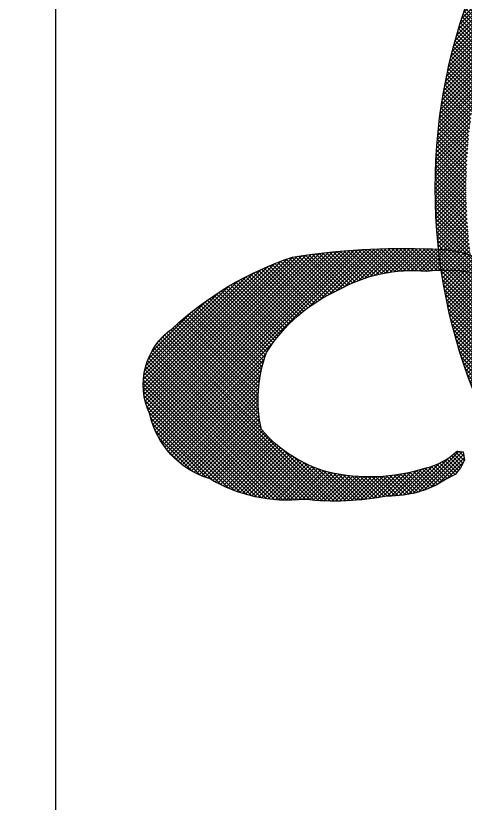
# Model space of a CAD drawing. Extents: x 2166032 to 5302137, y 581493 to 2416206.
# Drawn here: x 2944097 to 2944435, y 1074552 to 1075144 of the extents above; entities that cross this region are included whole.
import ezdxf

# ---------------------------------------------------------------- set-up
doc = ezdxf.new("R2010")
doc.units = 0
doc.header["$LTSCALE"] = 1000
doc.header["$MEASUREMENT"] = 0
doc.layers.add('PUB_TITLE', color=137, linetype='Continuous')
pattern_1 = [(45, (0, 0), (-56.1266, 56.1266), []), (135, (0, 0), (-56.1266, -56.1266), [])]

# ---------------------------------------------------------------- blocks, each defined once
blk = doc.blocks.new('A$C5DB649FD')
at = {"layer": 'PUB_TITLE'}
h = blk.add_hatch(dxfattribs=at)
h.set_pattern_fill('ANSI37', color=251, scale=50, style=0)
h.set_pattern_definition(pattern_1)
h.paths.add_polyline_path([(39559, 15997, -0.060109), (39126, 12407, -0.035982), (40197, 13114, 0.045336), (40459, 15997, 1), (8464, 15997, 0.027606), (8561, 14235, -0.068707), (9489, 14057, -0.032239), (9364, 15997, -1)])
h.paths.add_polyline_path([(38456, 8248, -0.098648), (37924, 9164, -0.609066), (11096, 8977), (11091, 8965), (11069, 8906), (11047, 8847), (11026, 8788), (11006, 8730), (10987, 8673), (10969, 8616), (10952, 8561), (10936, 8506), (10921, 8452), (10906, 8398), (10892, 8345), (10878, 8293), (10864, 8242), (10851, 8191), (10838, 8140), (10825, 8091), (10812, 8042), (10798, 7993), (10785, 7946), (10771, 7899), (10758, 7853), (10744, 7807), (10736, 7780, 0.578019)])
h.paths.add_polyline_path([(9563, 13552, 0.058159), (8640, 13629, 0.09277), (10568, 8067), (10594, 8168), (10624, 8277), (10659, 8397), (10696, 8524), (10735, 8656), (10774, 8788), (10813, 8917), (10849, 9039), (10883, 9151), (10911, 9249), (10927, 9307, -0.074234)])
h = blk.add_hatch(dxfattribs=at)
h.set_pattern_fill('ANSI37', color=5, scale=50, style=0)
h.set_pattern_definition(pattern_1)
h.paths.add_polyline_path([(846, 11938, 0.366252), (193, 9453, 0.271226), (1920, 7586, 0.161136), (4671, 6984, 0.075156), (7085, 7083, 0.15382), (8781, 7571), (9044, 7706), (9198, 7895), (9310, 8119), (9278, 8360), (9109, 8378, -0.123273), (8158, 7877, -0.130301), (5371, 7771, -0.147194), (3426, 9009, -0.141234), (3575, 11242, -0.147462), (5647, 13045, -0.155807), (8218, 13592, -0.026537), (8640, 13629, -0.009557), (8561, 14235, 0.013612), (8373, 14240, 0.047681), (4326, 14006, 0.10633)])
h.paths.add_polyline_path([(9563, 13552, -0.008452), (9489, 14057, 0.068707), (8561, 14235, 0.009557), (8640, 13629, -0.058159)])
h.paths.add_polyline_path([(9489, 14057, 0.008452), (9563, 13552, -0.049316), (10315, 13321, -0.006496), (10250, 13689, 0.061384)])
h.paths.add_polyline_path([(10250, 13689, 0.006496), (10315, 13321, -0.024605), (10670, 13151), (10776, 13129), (10817, 13158), (10859, 13191, 0.057108)])
at = {"layer": 'PUB_TITLE', "color": 5}
for points in [[(4326, 14006, -0.047681), (8373, 14240, -0.523415)], [(8373, 14240, -0.203297), (10859, 13191, -0.523415)], [(846, 11938, -0.10633), (4326, 14006, -0.523415)], [(5647, 13045, -0.155807), (8218, 13592, 0.523415)], [(8218, 13592, -0.159842), (10670, 13151, 0.523415)], [(3575, 11242, -0.147462), (5647, 13045, 0.523415)], [(193, 9453, -0.366252), (846, 11938, 0.523415)], [(3426, 9009, -0.141234), (3575, 11242, 0.523415)], [(1920, 7586, -0.271226), (193, 9453, 0.523415)], [(5371, 7771, -0.147194), (3426, 9009, 0.523415)], [(9109, 8378, -0.123273), (8158, 7877, 0.523415)], [(8158, 7877, -0.130301), (5371, 7771, 0.523415)], [(4671, 6984, -0.161136), (1920, 7586, 0.523415)], [(8781, 7571, -0.15382), (7085, 7083, 0.523415)], [(7085, 7083, -0.075156), (4671, 6984, 0.523415)]]:
    blk.add_lwpolyline(points, format="xyb", dxfattribs=at)
blk.add_lwpolyline([(9109, 8378), (9278, 8360), (9278, 8360), (9310, 8119), (9198, 7895), (9044, 7706), (8781, 7571)], dxfattribs=at)
at = {"layer": 'PUB_TITLE', "color": 251}
blk.add_circle((24461, 15997), 15997, dxfattribs=at)

msp = doc.modelspace()

# ---------------------------------------------------------------- linework, layer by layer
msp.add_circle((2604640.49, 1020101.35), 438608.52)
at = {"layer": 'PUB_TITLE', "color": 30}
msp.add_line((2944126.87, 1075733.43, -200), (2944126.87, 1051953.43, -600), dxfattribs=at)

# ---------------------------------------------------------------- block references
at = {"xscale": 0.02595225628465414, "yscale": 0.0259522560518235, "zscale": 0.02595225600014601}
msp.add_blockref('A$C5DB649FD', (2944192.75, 1074599.06, 3699.38), dxfattribs=at)

doc.saveas('drawing.dxf')
